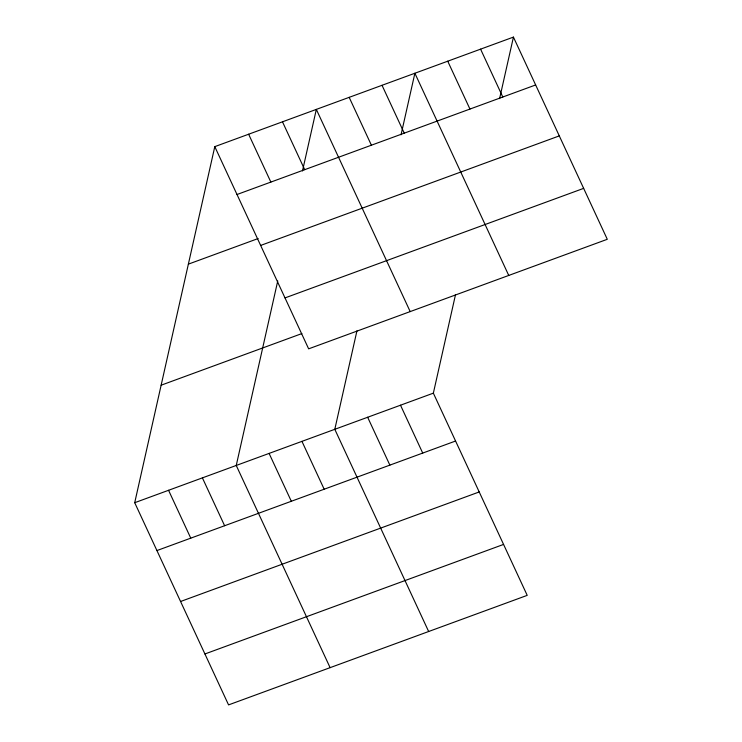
<?xml version="1.0" encoding="UTF-8"?>
<svg xmlns="http://www.w3.org/2000/svg" width="742" height="742" viewBox="0 0 742 742"><rect width="100%" height="100%" fill="white"/><g stroke="black" fill="none" stroke-linecap="round" stroke-linejoin="round"><path stroke-width="1.11" d="M455.505 294.685L433.356 393.158L527.21 595.362L228.564 704.9L134.71 502.705L214.79 146.638L513.436 37.1L607.29 239.295L308.644 348.842L214.79 146.638M277.749 280.94L236.244 465.457L330.107 667.652M302.486 170.948L316.333 109.399L410.187 311.594M356.948 330.83L334.8 429.312L428.653 631.507M401.042 134.794L414.88 73.245L508.743 275.449M499.589 98.649L513.436 37.1M237.004 194.506L535.65 84.959M188.366 264.143L258.17 238.534M260.646 245.435L559.292 135.897M285.011 297.913L583.648 188.366M161.135 385.2L301.883 333.575M134.71 502.705L433.356 393.158M156.924 550.564L455.569 441.026M180.566 601.493L479.211 491.955M204.922 653.971L503.568 544.424M480.584 49.148L502.798 97.016M447.732 61.196L469.946 109.065M382.028 85.302L404.251 133.161M349.176 97.35L371.399 145.209M282.479 121.809L304.702 169.677M400.504 405.206L422.717 453.074M248.635 134.228L270.858 182.087M367.652 417.254L389.865 465.123M301.948 441.36L324.171 489.219M269.096 453.408L291.318 501.267M202.399 477.876L224.622 525.735M168.555 490.286L190.768 538.154"/></g></svg>
